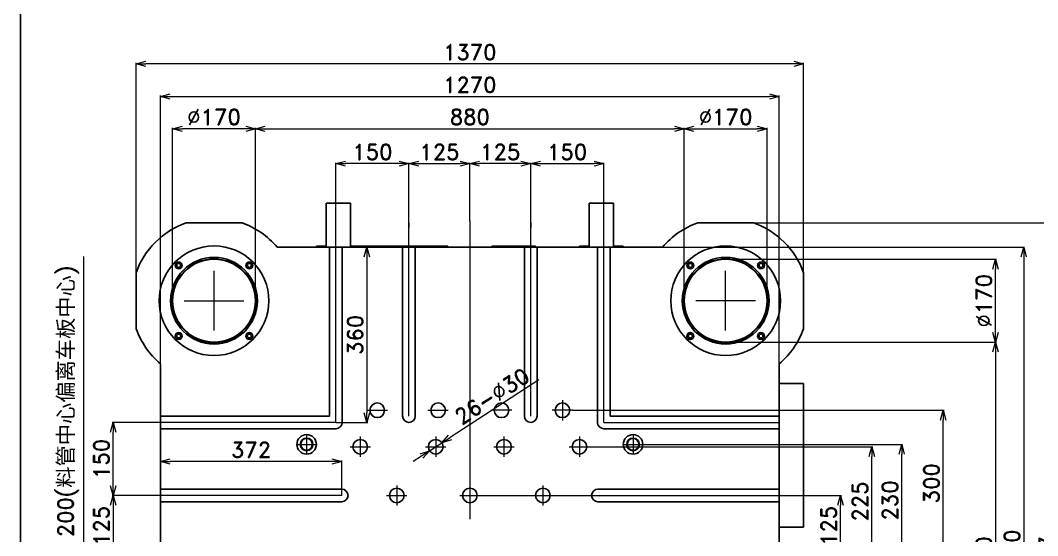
# Model space of a CAD drawing. Header units: millimetres. Extents: x 2673 to 5721, y -10743 to 3474.
# Drawn here: x 3315 to 3837, y 2660 to 2925 of the extents above; entities that cross this region are included whole.
import ezdxf

# ---------------------------------------------------------------- set-up
doc = ezdxf.new("R2010")
doc.units = ezdxf.units.MM
doc.header["$LTSCALE"] = 16.335
doc.header["$PDMODE"] = 3
doc.header["$PDSIZE"] = 0.3125
doc.linetypes.add('CENTER', pattern=[0.6, 0.375, -0.075, 0.075, -0.075])
doc.layers.get('0').update_dxf_attribs({"linetype": 'CONTINUOUS'})
doc.layers.get('Defpoints').update_dxf_attribs({"linetype": 'CONTINUOUS'})
doc.layers.add('cen', color=1, linetype='CENTER')
doc.layers.add('dim', color=82, linetype='CONTINUOUS', lineweight=9)
doc.styles.add('mds', font='romand.shx', dxfattribs={"bigfont": 'chineset.shx'})
doc.dimstyles.new('MDS4-0000', dxfattribs={"dimtxt": 8, "dimasz": 5, "dimexe": 0.5, "dimexo": 0, "dimgap": 2, "dimtad": 1, "dimdec": 1, "dimlfac": 4, "dimzin": 9, "dimdsep": 46, "dimtxsty": 'mds', "dimblk": 'OPEN30', "dimcen": 0, "dimclrd": 3, "dimclre": 3, "dimclrt": 3, "dimazin": 2, "dimtfac": 0.75, "dimtdec": 1, "dimtmove": 0, "dimatfit": 3, "dimldrblk": 'OPEN30', "dimfxl": 0, "dimtolj": 1, "dimtzin": 0, "dimlwd": 9, "dimlwe": 9, "dimarcsym": 0})

# ---------------------------------------------------------------- blocks, each defined once
blk = doc.blocks.new('_Open30')
at = {"color": 0, "linetype": 'ByBlock', "lineweight": -2}
for p, q in [((-1, 0.27), (0, 0)), ((0, 0), (-1, -0.27)), ((0, 0), (-1, 0))]:
    blk.add_line(p, q, dxfattribs=at)
blk = doc.blocks.new('*D178')
at = {"layer": 'Defpoints', "color": 0}
for p in [(3347.56, 2649.47), (3373.26, 2649.47), (3374.47, 2599.47)]:
    blk.add_point(p, dxfattribs=at)
at = {"layer": 'dim', "color": 3, "lineweight": 9}
for p, q in [((3347.56, 2649.47), (3347.56, 2803.48)), ((3373.26, 2649.47), (3347.06, 2649.47)), ((3347.56, 2604.47), (3347.56, 2644.47)), ((3374.47, 2599.47), (3347.06, 2599.47))]:
    blk.add_line(p, q, dxfattribs=at)
at = {"layer": 'dim', "color": 3, "lineweight": 9, "xscale": 5, "yscale": 5, "zscale": 5}
for p, rotation in [((3347.56, 2649.47), 90), ((3347.56, 2599.47), 270)]:
    blk.add_blockref('_Open30', p, dxfattribs=dict(at, rotation=rotation))
at = {"layer": 'dim', "color": 3, "insert": (3339.46, 2728.97), "char_height": 8, "attachment_point": 5, "rotation": 90, "style": 'mds'}
blk.add_mtext('\\A1;200({\\fNSimSun|b0|i0|c134|p49;料管中心偏离车板中心})', dxfattribs=at)
blk = doc.blocks.new('*D179')
at = {"layer": 'Defpoints', "color": 0}
for p in [(3524.89, 2703.67), (3531.17, 2707.76)]:
    blk.add_point(p, dxfattribs=at)
at = {"layer": 'dim', "color": 3, "lineweight": 9}
for p, q in [((3580.91, 2740.11), (3535.37, 2710.49)), ((3524.89, 2703.67), (3531.17, 2707.76)), ((3520.7, 2700.94), (3516.5, 2698.22))]:
    blk.add_line(p, q, dxfattribs=at)
at = {"layer": 'dim', "color": 3, "lineweight": 9, "xscale": 5, "yscale": 5, "zscale": 5}
for p, rotation in [((3531.17, 2707.76), 213.0411371684407), ((3524.89, 2703.67), 33.0411371684406)]:
    blk.add_blockref('_Open30', p, dxfattribs=dict(at, rotation=rotation))
at = {"layer": 'dim', "color": 3, "insert": (3556.96, 2731.69), "char_height": 8, "attachment_point": 5, "rotation": 33.0411, "style": 'mds'}
blk.add_mtext('\\A1;{\\Fromand,chineset|c134;26}-{\\Fromand,chineset|c134;∅30}', dxfattribs=at)
blk = doc.blocks.new('*D180')
at = {"layer": 'Defpoints', "color": 0}
for p in [(3386.78, 2698.16), (3386.78, 2698.16), (3479.78, 2680.72)]:
    blk.add_point(p, dxfattribs=at)
at = {"layer": 'dim', "color": 3, "lineweight": 9}
for p, q in [((3386.78, 2698.16), (3386.78, 2698.66)), ((3479.78, 2680.72), (3479.78, 2698.66)), ((3474.78, 2698.16), (3391.78, 2698.16))]:
    blk.add_line(p, q, dxfattribs=at)
at = {"layer": 'dim', "color": 3, "lineweight": 9, "xscale": 5, "yscale": 5, "zscale": 5, "rotation": 180}
blk.add_blockref('_Open30', (3386.78, 2698.16), dxfattribs=at)
at = {"layer": 'dim', "color": 3, "lineweight": 9, "xscale": 5, "yscale": 5, "zscale": 5}
blk.add_blockref('_Open30', (3479.78, 2698.16), dxfattribs=at)
at = {"layer": 'dim', "color": 3, "insert": (3433.28, 2704.16), "char_height": 8, "attachment_point": 5, "style": 'mds'}
blk.add_mtext('\\A1;372', dxfattribs=at)
blk = doc.blocks.new('*D181')
at = {"layer": 'Defpoints', "color": 0}
for p in [(3480.03, 2808.22), (3476.78, 2718.22), (3492.71, 2718.22)]:
    blk.add_point(p, dxfattribs=at)
at = {"layer": 'dim', "color": 3, "lineweight": 9}
for p, q in [((3480.03, 2808.22), (3493.21, 2808.22)), ((3492.71, 2803.22), (3492.71, 2723.22)), ((3476.78, 2718.22), (3493.21, 2718.22))]:
    blk.add_line(p, q, dxfattribs=at)
at = {"layer": 'dim', "color": 3, "lineweight": 9, "xscale": 5, "yscale": 5, "zscale": 5}
for p, rotation in [((3492.71, 2808.22), 90), ((3492.71, 2718.22), 270)]:
    blk.add_blockref('_Open30', p, dxfattribs=dict(at, rotation=rotation))
at = {"layer": 'dim', "color": 3, "insert": (3486.71, 2763.22), "char_height": 8, "attachment_point": 5, "rotation": 90, "style": 'mds'}
blk.add_mtext('\\A1;360', dxfattribs=at)
blk = doc.blocks.new('*D182')
at = {"layer": 'Defpoints', "color": 0}
for p in [(3691.14, 2820.72), (3696.78, 2471.47), (3847.56, 2471.47)]:
    blk.add_point(p, dxfattribs=at)
at = {"layer": 'dim', "color": 3, "lineweight": 9}
for p, q in [((3691.14, 2820.72), (3848.06, 2820.72)), ((3847.56, 2815.72), (3847.56, 2476.47)), ((3696.78, 2471.47), (3848.06, 2471.47))]:
    blk.add_line(p, q, dxfattribs=at)
at = {"layer": 'dim', "color": 3, "lineweight": 9, "xscale": 5, "yscale": 5, "zscale": 5}
for p, rotation in [((3847.56, 2820.72), 90), ((3847.56, 2471.47), 270)]:
    blk.add_blockref('_Open30', p, dxfattribs=dict(at, rotation=rotation))
at = {"layer": 'dim', "color": 3, "insert": (3841.56, 2646.09), "char_height": 8, "attachment_point": 5, "rotation": 90, "style": 'mds'}
blk.add_mtext('\\A1;1397', dxfattribs=at)
blk = doc.blocks.new('*D183')
at = {"layer": 'Defpoints', "color": 0}
for p in [(3644.38, 2808.22), (3644.38, 2490.72), (3829.69, 2490.72)]:
    blk.add_point(p, dxfattribs=at)
at = {"layer": 'dim', "color": 3, "lineweight": 9}
for p, q in [((3644.38, 2808.22), (3830.19, 2808.22)), ((3829.69, 2803.22), (3829.69, 2495.72)), ((3644.38, 2490.72), (3830.19, 2490.72))]:
    blk.add_line(p, q, dxfattribs=at)
at = {"layer": 'dim', "color": 3, "lineweight": 9, "xscale": 5, "yscale": 5, "zscale": 5}
for p, rotation in [((3829.69, 2808.22), 90), ((3829.69, 2490.72), 270)]:
    blk.add_blockref('_Open30', p, dxfattribs=dict(at, rotation=rotation))
at = {"layer": 'dim', "color": 3, "insert": (3823.69, 2649.47), "char_height": 8, "attachment_point": 5, "rotation": 90, "style": 'mds'}
blk.add_mtext('\\A1;1270', dxfattribs=at)
blk = doc.blocks.new('*D185')
at = {"layer": 'Defpoints', "color": 0}
for p in [(3676.78, 2801.97), (3815.25, 2801.97), (3676.78, 2759.47)]:
    blk.add_point(p, dxfattribs=at)
at = {"layer": 'dim', "color": 3, "lineweight": 9}
for p, q in [((3676.78, 2801.97), (3815.75, 2801.97)), ((3815.25, 2764.47), (3815.25, 2796.97)), ((3676.78, 2759.47), (3815.75, 2759.47))]:
    blk.add_line(p, q, dxfattribs=at)
at = {"layer": 'dim', "color": 3, "lineweight": 9, "xscale": 5, "yscale": 5, "zscale": 5}
for p, rotation in [((3815.25, 2801.97), 90), ((3815.25, 2759.47), 270)]:
    blk.add_blockref('_Open30', p, dxfattribs=dict(at, rotation=rotation))
at = {"layer": 'dim', "color": 3, "insert": (3809.25, 2780.72), "char_height": 8, "attachment_point": 5, "rotation": 90, "style": 'mds'}
blk.add_mtext('\\A1;%%c170', dxfattribs=at)
blk = doc.blocks.new('*D186')
at = {"layer": 'Defpoints', "color": 0}
for p in [(3676.78, 2759.47), (3676.78, 2539.47), (3815.25, 2539.47)]:
    blk.add_point(p, dxfattribs=at)
at = {"layer": 'dim', "color": 3, "lineweight": 9}
for p, q in [((3676.78, 2759.47), (3815.75, 2759.47)), ((3815.25, 2754.47), (3815.25, 2544.47)), ((3676.78, 2539.47), (3815.75, 2539.47))]:
    blk.add_line(p, q, dxfattribs=at)
at = {"layer": 'dim', "color": 3, "lineweight": 9, "xscale": 5, "yscale": 5, "zscale": 5}
for p, rotation in [((3815.25, 2759.47), 90), ((3815.25, 2539.47), 270)]:
    blk.add_blockref('_Open30', p, dxfattribs=dict(at, rotation=rotation))
at = {"layer": 'dim', "color": 3, "insert": (3809.25, 2649.47), "char_height": 8, "attachment_point": 5, "rotation": 90, "style": 'mds'}
blk.add_mtext('\\A1;880', dxfattribs=at)
blk = doc.blocks.new('*D201')
at = {"layer": 'Defpoints', "color": 0}
for p in [(3634.5, 2706.97), (3767.09, 2706.97), (3717.8, 2649.47)]:
    blk.add_point(p, dxfattribs=at)
at = {"layer": 'dim', "color": 3, "lineweight": 9}
for p, q in [((3634.5, 2706.97), (3767.59, 2706.97)), ((3767.09, 2654.47), (3767.09, 2701.97)), ((3717.8, 2649.47), (3767.59, 2649.47))]:
    blk.add_line(p, q, dxfattribs=at)
at = {"layer": 'dim', "color": 3, "lineweight": 9, "xscale": 5, "yscale": 5, "zscale": 5}
for p, rotation in [((3767.09, 2706.97), 90), ((3767.09, 2649.47), 270)]:
    blk.add_blockref('_Open30', p, dxfattribs=dict(at, rotation=rotation))
at = {"layer": 'dim', "color": 3, "insert": (3761.09, 2678.22), "char_height": 8, "attachment_point": 5, "rotation": 90, "style": 'mds'}
blk.add_mtext('\\A1;230', dxfattribs=at)
blk = doc.blocks.new('*D202')
at = {"layer": 'Defpoints', "color": 0}
for p in [(3607, 2705.72), (3751.73, 2705.72), (3717.8, 2649.47)]:
    blk.add_point(p, dxfattribs=at)
at = {"layer": 'dim', "color": 3, "lineweight": 9}
for p, q in [((3607, 2705.72), (3752.23, 2705.72)), ((3751.73, 2654.47), (3751.73, 2700.72)), ((3717.8, 2649.47), (3752.23, 2649.47))]:
    blk.add_line(p, q, dxfattribs=at)
at = {"layer": 'dim', "color": 3, "lineweight": 9, "xscale": 5, "yscale": 5, "zscale": 5}
for p, rotation in [((3751.73, 2705.72), 90), ((3751.73, 2649.47), 270)]:
    blk.add_blockref('_Open30', p, dxfattribs=dict(at, rotation=rotation))
at = {"layer": 'dim', "color": 3, "insert": (3745.73, 2677.59), "char_height": 8, "attachment_point": 5, "rotation": 90, "style": 'mds'}
blk.add_mtext('\\A1;225', dxfattribs=at)
blk = doc.blocks.new('*D204')
at = {"layer": 'Defpoints', "color": 0}
for p in [(3550.75, 2680.72), (3735.67, 2680.72), (3717.8, 2649.47)]:
    blk.add_point(p, dxfattribs=at)
at = {"layer": 'dim', "color": 3, "lineweight": 9}
for p, q in [((3550.75, 2680.72), (3736.17, 2680.72)), ((3735.67, 2654.47), (3735.67, 2675.72)), ((3717.8, 2649.47), (3736.17, 2649.47))]:
    blk.add_line(p, q, dxfattribs=at)
at = {"layer": 'dim', "color": 3, "lineweight": 9, "xscale": 5, "yscale": 5, "zscale": 5}
for p, rotation in [((3735.67, 2680.72), 90), ((3735.67, 2649.47), 270)]:
    blk.add_blockref('_Open30', p, dxfattribs=dict(at, rotation=rotation))
at = {"layer": 'dim', "color": 3, "insert": (3729.67, 2665.09), "char_height": 8, "attachment_point": 5, "rotation": 90, "style": 'mds'}
blk.add_mtext('\\A1;125', dxfattribs=at)
blk = doc.blocks.new('*D207')
at = {"layer": 'Defpoints', "color": 0}
for p in [(3362.51, 2718.22), (3386.78, 2718.22), (3386.78, 2680.72)]:
    blk.add_point(p, dxfattribs=at)
at = {"layer": 'dim', "color": 3, "lineweight": 9}
for p, q in [((3386.78, 2718.22), (3362.01, 2718.22)), ((3362.51, 2685.72), (3362.51, 2713.22)), ((3386.78, 2680.72), (3362.01, 2680.72))]:
    blk.add_line(p, q, dxfattribs=at)
at = {"layer": 'dim', "color": 3, "lineweight": 9, "xscale": 5, "yscale": 5, "zscale": 5}
for p, rotation in [((3362.51, 2718.22), 90), ((3362.51, 2680.72), 270)]:
    blk.add_blockref('_Open30', p, dxfattribs=dict(at, rotation=rotation))
at = {"layer": 'dim', "color": 3, "insert": (3356.51, 2699.47), "char_height": 8, "attachment_point": 5, "rotation": 90, "style": 'mds'}
blk.add_mtext('\\A1;150', dxfattribs=at)
blk = doc.blocks.new('*D208')
at = {"layer": 'Defpoints', "color": 0}
for p in [(3386.78, 2680.72), (3362.51, 2649.47), (3373.26, 2649.47)]:
    blk.add_point(p, dxfattribs=at)
at = {"layer": 'dim', "color": 3, "lineweight": 9}
for p, q in [((3386.78, 2680.72), (3362.01, 2680.72)), ((3362.51, 2675.72), (3362.51, 2654.47)), ((3373.26, 2649.47), (3362.01, 2649.47))]:
    blk.add_line(p, q, dxfattribs=at)
at = {"layer": 'dim', "color": 3, "lineweight": 9, "xscale": 5, "yscale": 5, "zscale": 5}
for p, rotation in [((3362.51, 2680.72), 90), ((3362.51, 2649.47), 270)]:
    blk.add_blockref('_Open30', p, dxfattribs=dict(at, rotation=rotation))
at = {"layer": 'dim', "color": 3, "insert": (3356.51, 2665.09), "char_height": 8, "attachment_point": 5, "rotation": 90, "style": 'mds'}
blk.add_mtext('\\A1;125', dxfattribs=at)
blk = doc.blocks.new('*D209')
at = {"layer": 'Defpoints', "color": 0}
for p in [(3374.28, 2902.3), (3374.28, 2795.08), (3716.78, 2795.08)]:
    blk.add_point(p, dxfattribs=at)
at = {"layer": 'dim', "color": 3, "lineweight": 9}
for p, q in [((3374.28, 2795.08), (3374.28, 2902.8)), ((3711.78, 2902.3), (3379.28, 2902.3)), ((3716.78, 2795.08), (3716.78, 2902.8))]:
    blk.add_line(p, q, dxfattribs=at)
at = {"layer": 'dim', "color": 3, "lineweight": 9, "xscale": 5, "yscale": 5, "zscale": 5, "rotation": 180}
blk.add_blockref('_Open30', (3374.28, 2902.3), dxfattribs=at)
at = {"layer": 'dim', "color": 3, "lineweight": 9, "xscale": 5, "yscale": 5, "zscale": 5}
blk.add_blockref('_Open30', (3716.78, 2902.3), dxfattribs=at)
at = {"layer": 'dim', "color": 3, "insert": (3545.53, 2908.3), "char_height": 8, "attachment_point": 5, "style": 'mds'}
blk.add_mtext('\\A1;1370', dxfattribs=at)
blk = doc.blocks.new('*D210')
at = {"layer": 'Defpoints', "color": 0}
for p in [(3704.28, 2885.54), (3386.78, 2748.31), (3704.28, 2748.31)]:
    blk.add_point(p, dxfattribs=at)
at = {"layer": 'dim', "color": 3, "lineweight": 9}
for p, q in [((3386.78, 2748.31), (3386.78, 2886.04)), ((3391.78, 2885.54), (3699.28, 2885.54)), ((3704.28, 2748.31), (3704.28, 2886.04))]:
    blk.add_line(p, q, dxfattribs=at)
at = {"layer": 'dim', "color": 3, "lineweight": 9, "xscale": 5, "yscale": 5, "zscale": 5, "rotation": 180}
blk.add_blockref('_Open30', (3386.78, 2885.54), dxfattribs=at)
at = {"layer": 'dim', "color": 3, "lineweight": 9, "xscale": 5, "yscale": 5, "zscale": 5}
blk.add_blockref('_Open30', (3704.28, 2885.54), dxfattribs=at)
at = {"layer": 'dim', "color": 3, "insert": (3545.53, 2891.54), "char_height": 8, "attachment_point": 5, "style": 'mds'}
blk.add_mtext('\\A1;1270', dxfattribs=at)
blk = doc.blocks.new('*D211')
at = {"layer": 'Defpoints', "color": 0}
for p in [(3393.03, 2869.02), (3393.03, 2780.72), (3435.53, 2780.72)]:
    blk.add_point(p, dxfattribs=at)
at = {"layer": 'dim', "color": 3, "lineweight": 9}
for p, q in [((3393.03, 2780.72), (3393.03, 2869.52)), ((3430.53, 2869.02), (3398.03, 2869.02)), ((3435.53, 2780.72), (3435.53, 2869.52))]:
    blk.add_line(p, q, dxfattribs=at)
at = {"layer": 'dim', "color": 3, "lineweight": 9, "xscale": 5, "yscale": 5, "zscale": 5, "rotation": 180}
blk.add_blockref('_Open30', (3393.03, 2869.02), dxfattribs=at)
at = {"layer": 'dim', "color": 3, "lineweight": 9, "xscale": 5, "yscale": 5, "zscale": 5}
blk.add_blockref('_Open30', (3435.53, 2869.02), dxfattribs=at)
at = {"layer": 'dim', "color": 3, "insert": (3414.28, 2875.02), "char_height": 8, "attachment_point": 5, "style": 'mds'}
blk.add_mtext('\\A1;%%c170', dxfattribs=at)
blk = doc.blocks.new('*D212')
at = {"layer": 'Defpoints', "color": 0}
for p in [(3698.03, 2869.02), (3655.53, 2780.72), (3698.03, 2780.72)]:
    blk.add_point(p, dxfattribs=at)
at = {"layer": 'dim', "color": 3, "lineweight": 9}
for p, q in [((3655.53, 2780.72), (3655.53, 2869.52)), ((3660.53, 2869.02), (3693.03, 2869.02)), ((3698.03, 2780.72), (3698.03, 2869.52))]:
    blk.add_line(p, q, dxfattribs=at)
at = {"layer": 'dim', "color": 3, "lineweight": 9, "xscale": 5, "yscale": 5, "zscale": 5, "rotation": 180}
blk.add_blockref('_Open30', (3655.53, 2869.02), dxfattribs=at)
at = {"layer": 'dim', "color": 3, "lineweight": 9, "xscale": 5, "yscale": 5, "zscale": 5}
blk.add_blockref('_Open30', (3698.03, 2869.02), dxfattribs=at)
at = {"layer": 'dim', "color": 3, "insert": (3676.78, 2875.02), "char_height": 8, "attachment_point": 5, "style": 'mds'}
blk.add_mtext('\\A1;%%c170', dxfattribs=at)
blk = doc.blocks.new('*D213')
at = {"layer": 'Defpoints', "color": 0}
for p in [(3655.53, 2869.02), (3435.53, 2780.72), (3655.53, 2780.72)]:
    blk.add_point(p, dxfattribs=at)
at = {"layer": 'dim', "color": 3, "lineweight": 9}
for p, q in [((3435.53, 2780.72), (3435.53, 2869.52)), ((3440.53, 2869.02), (3650.53, 2869.02)), ((3655.53, 2780.72), (3655.53, 2869.52))]:
    blk.add_line(p, q, dxfattribs=at)
at = {"layer": 'dim', "color": 3, "lineweight": 9, "xscale": 5, "yscale": 5, "zscale": 5, "rotation": 180}
blk.add_blockref('_Open30', (3435.53, 2869.02), dxfattribs=at)
at = {"layer": 'dim', "color": 3, "lineweight": 9, "xscale": 5, "yscale": 5, "zscale": 5}
blk.add_blockref('_Open30', (3655.53, 2869.02), dxfattribs=at)
at = {"layer": 'dim', "color": 3, "insert": (3545.53, 2875.02), "char_height": 8, "attachment_point": 5, "style": 'mds'}
blk.add_mtext('\\A1;880', dxfattribs=at)
blk = doc.blocks.new('*D214')
at = {"layer": 'Defpoints', "color": 0}
for p in [(3545.53, 2851.08), (3545.53, 2821.74), (3576.78, 2808.22)]:
    blk.add_point(p, dxfattribs=at)
at = {"layer": 'dim', "color": 3, "lineweight": 9}
for p, q in [((3545.53, 2821.74), (3545.53, 2851.58)), ((3571.78, 2851.08), (3550.53, 2851.08)), ((3576.78, 2808.22), (3576.78, 2851.58))]:
    blk.add_line(p, q, dxfattribs=at)
at = {"layer": 'dim', "color": 3, "lineweight": 9, "xscale": 5, "yscale": 5, "zscale": 5, "rotation": 180}
blk.add_blockref('_Open30', (3545.53, 2851.08), dxfattribs=at)
at = {"layer": 'dim', "color": 3, "lineweight": 9, "xscale": 5, "yscale": 5, "zscale": 5}
blk.add_blockref('_Open30', (3576.78, 2851.08), dxfattribs=at)
at = {"layer": 'dim', "color": 3, "insert": (3561.16, 2857.08), "char_height": 8, "attachment_point": 5, "style": 'mds'}
blk.add_mtext('\\A1;125', dxfattribs=at)
blk = doc.blocks.new('*D215')
at = {"layer": 'Defpoints', "color": 0}
for p in [(3614.28, 2851.08), (3576.78, 2808.22), (3614.28, 2808.22)]:
    blk.add_point(p, dxfattribs=at)
at = {"layer": 'dim', "color": 3, "lineweight": 9}
for p, q in [((3576.78, 2808.22), (3576.78, 2851.58)), ((3581.78, 2851.08), (3609.28, 2851.08)), ((3614.28, 2808.22), (3614.28, 2851.58))]:
    blk.add_line(p, q, dxfattribs=at)
at = {"layer": 'dim', "color": 3, "lineweight": 9, "xscale": 5, "yscale": 5, "zscale": 5, "rotation": 180}
blk.add_blockref('_Open30', (3576.78, 2851.08), dxfattribs=at)
at = {"layer": 'dim', "color": 3, "lineweight": 9, "xscale": 5, "yscale": 5, "zscale": 5}
blk.add_blockref('_Open30', (3614.28, 2851.08), dxfattribs=at)
at = {"layer": 'dim', "color": 3, "insert": (3595.53, 2857.08), "char_height": 8, "attachment_point": 5, "style": 'mds'}
blk.add_mtext('\\A1;150', dxfattribs=at)
blk = doc.blocks.new('*D216')
at = {"layer": 'Defpoints', "color": 0}
for p in [(3476.78, 2851.08), (3476.78, 2808.22), (3514.28, 2808.22)]:
    blk.add_point(p, dxfattribs=at)
at = {"layer": 'dim', "color": 3, "lineweight": 9}
for p, q in [((3476.78, 2808.22), (3476.78, 2851.58)), ((3509.28, 2851.08), (3481.78, 2851.08)), ((3514.28, 2808.22), (3514.28, 2851.58))]:
    blk.add_line(p, q, dxfattribs=at)
at = {"layer": 'dim', "color": 3, "lineweight": 9, "xscale": 5, "yscale": 5, "zscale": 5, "rotation": 180}
blk.add_blockref('_Open30', (3476.78, 2851.08), dxfattribs=at)
at = {"layer": 'dim', "color": 3, "lineweight": 9, "xscale": 5, "yscale": 5, "zscale": 5}
blk.add_blockref('_Open30', (3514.28, 2851.08), dxfattribs=at)
at = {"layer": 'dim', "color": 3, "insert": (3495.53, 2857.08), "char_height": 8, "attachment_point": 5, "style": 'mds'}
blk.add_mtext('\\A1;150', dxfattribs=at)
blk = doc.blocks.new('*D217')
at = {"layer": 'Defpoints', "color": 0}
for p in [(3545.53, 2851.08), (3545.53, 2821.74), (3514.28, 2808.22)]:
    blk.add_point(p, dxfattribs=at)
at = {"layer": 'dim', "color": 3, "lineweight": 9}
for p, q in [((3514.28, 2808.22), (3514.28, 2851.58)), ((3519.28, 2851.08), (3540.53, 2851.08)), ((3545.53, 2821.74), (3545.53, 2851.58))]:
    blk.add_line(p, q, dxfattribs=at)
at = {"layer": 'dim', "color": 3, "lineweight": 9, "xscale": 5, "yscale": 5, "zscale": 5, "rotation": 180}
blk.add_blockref('_Open30', (3514.28, 2851.08), dxfattribs=at)
at = {"layer": 'dim', "color": 3, "lineweight": 9, "xscale": 5, "yscale": 5, "zscale": 5}
blk.add_blockref('_Open30', (3545.53, 2851.08), dxfattribs=at)
at = {"layer": 'dim', "color": 3, "insert": (3529.91, 2857.08), "char_height": 8, "attachment_point": 5, "style": 'mds'}
blk.add_mtext('\\A1;125', dxfattribs=at)
blk = doc.blocks.new('*D126')
at = {"color": 3, "lineweight": 9}
for p, q in [((3598.25, 2724.47), (3788.86, 2724.47)), ((3788.36, 2654.47), (3788.36, 2719.47)), ((3717.8, 2649.47), (3788.86, 2649.47))]:
    blk.add_line(p, q, dxfattribs=at)
at = {"layer": 'Defpoints', "color": 0}
for p in [(3598.25, 2724.47), (3788.36, 2724.47), (3717.8, 2649.47)]:
    blk.add_point(p, dxfattribs=at)
at = {"color": 3, "lineweight": 9, "xscale": 5, "yscale": 5, "zscale": 5}
for p, rotation in [((3788.36, 2724.47), 90), ((3788.36, 2649.47), 270)]:
    blk.add_blockref('_Open30', p, dxfattribs=dict(at, rotation=rotation))
at = {"color": 3, "insert": (3782.36, 2686.97), "char_height": 8, "attachment_point": 5, "rotation": 90, "style": 'mds'}
blk.add_mtext('\\A1;300', dxfattribs=at)

msp = doc.modelspace()

# ---------------------------------------------------------------- linework, layer by layer
for p, q in [((3314.915, 3141.776), (3314.915, 1887.896)), ((3484.281, 2830.716), (3471.781, 2830.716)), ((3471.781, 2830.716), (3471.781, 2808.216)), ((3484.281, 2830.716), (3484.281, 2808.216)), ((3619.281, 2830.716), (3606.781, 2830.716)), ((3606.781, 2830.716), (3606.781, 2808.216)), ((3619.281, 2830.716), (3619.281, 2808.216)), ((3399.919, 2820.716), (3428.642, 2820.716)), ((3514.281, 2820.716), (3514.281, 2818.216)), ((3576.781, 2820.716), (3576.781, 2818.216)), ((3662.419, 2820.716), (3691.142, 2820.716)), ((3473.531, 2808.216), (3446.684, 2808.216)), ((3471.781, 2808.694), (3466.781, 2808.694)), ((3466.781, 2808.694), (3466.781, 2808.678)), ((3466.781, 2808.678), (3466.781, 2808.216)), ((3471.781, 2808.678), (3466.781, 2808.678)), ((3473.531, 2721.466), (3473.531, 2808.216)), ((3480.03, 2808.216), (3473.531, 2808.216)), ((3511.031, 2808.216), (3480.031, 2808.216)), ((3480.031, 2808.216), (3480.031, 2718.216)), ((3489.281, 2808.694), (3484.28, 2808.694)), ((3488.031, 2808.678), (3484.28, 2808.678)), ((3488.031, 2808.216), (3488.031, 2808.678)), ((3489.281, 2808.216), (3489.281, 2808.694)), ((3490.593, 2808.694), (3489.343, 2808.694)), ((3489.343, 2808.694), (3489.343, 2808.216)), ((3490.593, 2808.678), (3510.468, 2808.678)), ((3511.718, 2808.694), (3510.468, 2808.694)), ((3511.031, 2721.466), (3511.031, 2808.216)), ((3517.53, 2808.216), (3511.031, 2808.216)), ((3511.718, 2808.694), (3511.718, 2808.216)), ((3534.281, 2808.694), (3511.781, 2808.694)), ((3511.781, 2808.216), (3511.781, 2808.694)), ((3513.031, 2808.216), (3513.031, 2808.678)), ((3533.031, 2808.678), (3513.031, 2808.678)), ((3573.531, 2808.216), (3517.531, 2808.216)), ((3517.531, 2808.216), (3517.531, 2721.466)), ((3533.031, 2808.216), (3533.031, 2808.678)), ((3534.281, 2808.216), (3534.281, 2808.694)), ((3579.281, 2808.694), (3556.781, 2808.694)), ((3556.781, 2808.216), (3556.781, 2808.694)), ((3558.031, 2808.216), (3558.031, 2808.678)), ((3578.031, 2808.678), (3558.031, 2808.678)), ((3573.531, 2808.216), (3573.531, 2721.466)), ((3573.531, 2808.216), (3580.03, 2808.216)), ((3578.031, 2808.216), (3578.031, 2808.678)), ((3579.281, 2808.216), (3579.281, 2808.694)), ((3580.031, 2721.466), (3580.031, 2808.216)), ((3611.031, 2808.216), (3580.031, 2808.216)), ((3601.781, 2808.216), (3601.781, 2808.694)), ((3606.781, 2808.694), (3601.781, 2808.694)), ((3603.031, 2808.216), (3603.031, 2808.678)), ((3606.781, 2808.678), (3603.031, 2808.678)), ((3611.031, 2808.216), (3611.031, 2718.216)), ((3611.031, 2808.216), (3617.53, 2808.216)), ((3644.377, 2808.216), (3617.531, 2808.216)), ((3617.531, 2721.466), (3617.531, 2808.216)), ((3624.281, 2808.694), (3619.28, 2808.694)), ((3624.281, 2808.678), (3619.281, 2808.678)), ((3624.281, 2808.694), (3624.281, 2808.678)), ((3624.281, 2808.678), (3624.281, 2808.216)), ((3374.281, 2795.077), (3374.281, 2766.354)), ((3716.781, 2795.077), (3716.781, 2766.354)), ((3386.781, 2748.312), (3386.781, 2721.466)), ((3704.281, 2721.466), (3704.281, 2748.312)), ((3716.781, 2738.216), (3704.281, 2738.216)), ((3716.781, 2664.466), (3716.781, 2738.216)), ((3386.781, 2721.466), (3473.531, 2721.466)), ((3386.781, 2714.966), (3386.781, 2721.466)), ((3617.531, 2721.466), (3704.281, 2721.466)), ((3704.281, 2714.966), (3704.281, 2721.466)), ((3386.781, 2714.966), (3386.781, 2683.966)), ((3476.781, 2714.966), (3386.781, 2714.966)), ((3704.281, 2714.966), (3614.281, 2714.966)), ((3704.281, 2683.966), (3704.281, 2714.966)), ((3386.781, 2683.966), (3479.781, 2683.966)), ((3386.781, 2677.466), (3386.781, 2683.966)), ((3611.281, 2683.966), (3704.281, 2683.966)), ((3704.281, 2677.466), (3704.281, 2683.966)), ((3386.781, 2677.466), (3386.781, 2621.466)), ((3479.781, 2677.466), (3386.781, 2677.466)), ((3704.281, 2677.466), (3611.281, 2677.466)), ((3704.281, 2621.466), (3704.281, 2677.466)), ((3716.781, 2664.466), (3704.281, 2664.466))]:
    msp.add_line(p, q)
at = {"extrusion": (0, 0, -1)}
for centre, radius in [((-3414.281, 2780.716), 28.125), ((-3676.781, 2780.716), 28.125), ((-3414.281, 2780.716), 21.5), ((-3414.281, 2780.716), 21.25), ((-3676.781, 2780.716), 21.5), ((-3498.031, 2724.466), 3.75), ((-3529.281, 2724.466), 3.75), ((-3561.781, 2724.466), 3.75), ((-3593.031, 2724.466), 3.75), ((-3461.781, 2706.966), 5), ((-3461.781, 2706.966), 3.25), ((-3461.781, 2706.966), 3), ((-3489.281, 2705.716), 3.75), ((-3528.031, 2705.716), 3.75), ((-3563.031, 2705.716), 3.75), ((-3601.781, 2705.716), 3.75), ((-3629.281, 2706.966), 5), ((-3629.281, 2706.966), 3.25), ((-3629.281, 2706.966), 3), ((-3508.031, 2680.716), 3.75), ((-3545.531, 2680.716), 3.75), ((-3583.031, 2680.716), 3.75)]:
    msp.add_circle(centre, radius, dxfattribs=at)
for centre, radius in [((3414.281, 2780.716), 22.25), ((3676.781, 2780.716), 22.25), ((3414.281, 2780.716), 21.25), ((3396.161, 2798.835), 1.75), ((3396.161, 2798.835), 1), ((3432.4, 2798.835), 1.75), ((3432.4, 2798.835), 1), ((3676.781, 2780.716), 21.25), ((3658.661, 2798.835), 1.75), ((3658.661, 2798.835), 1), ((3694.9, 2798.835), 1.75), ((3694.9, 2798.835), 1), ((3396.161, 2762.596), 1.75), ((3396.161, 2762.596), 1), ((3432.4, 2762.596), 1.75), ((3432.4, 2762.596), 1), ((3658.661, 2762.596), 1.75), ((3658.661, 2762.596), 1), ((3694.9, 2762.596), 1.75), ((3694.9, 2762.596), 1)]:
    msp.add_circle(centre, radius)
for centre, start, end in [((3414.281, 2780.716), 109.74992, 160.25008), ((3414.281, 2780.716), 40.32022, 70.25008), ((3676.781, 2780.716), 109.74992, 139.67978), ((3676.781, 2780.716), 19.74992, 70.25008), ((3414.281, 2780.716), 199.74992, 229.67978), ((3676.781, 2780.716), 310.32022, 340.25008)]:
    msp.add_arc(centre, 42.5, start, end)
for centre, start, end in [((-3514.281, 2721.466), 180, 0), ((-3576.781, 2721.466), 180, 0), ((-3476.781, 2718.216), 180, 270), ((-3614.281, 2718.216), 270, 0), ((-3479.781, 2680.716), 90, 270), ((-3611.281, 2680.716), 270, 90)]:
    msp.add_arc(centre, 3.25, start, end, dxfattribs=at)
at = {"layer": 'cen', "lineweight": 9, "ltscale": 25}
msp.add_line((3545.531, 2821.735), (3545.531, 2477.196), dxfattribs=at)
at = {"layer": 'cen', "lineweight": 9, "ltscale": 20}
for p, q in [((3476.781, 2718.216), (3476.781, 2808.216)), ((3514.281, 2721.466), (3514.281, 2808.216)), ((3576.781, 2721.466), (3576.781, 2808.216)), ((3614.281, 2718.216), (3614.281, 2808.216)), ((3414.281, 2765.403), (3414.281, 2796.028)), ((3676.781, 2765.403), (3676.781, 2796.028)), ((3398.968, 2780.716), (3429.593, 2780.716)), ((3692.093, 2780.716), (3661.468, 2780.716)), ((3593.031, 2729.681), (3593.031, 2719.251)), ((3492.815, 2724.466), (3503.246, 2724.466)), ((3524.065, 2724.466), (3534.496, 2724.466)), ((3566.996, 2724.466), (3556.565, 2724.466)), ((3598.246, 2724.466), (3587.815, 2724.466)), ((3476.781, 2718.216), (3386.781, 2718.216)), ((3614.281, 2718.216), (3704.281, 2718.216)), ((3461.781, 2712.181), (3461.781, 2701.751)), ((3489.281, 2710.931), (3489.281, 2700.501)), ((3528.031, 2710.931), (3528.031, 2700.501)), ((3563.031, 2710.931), (3563.031, 2700.501)), ((3601.781, 2710.931), (3601.781, 2700.501)), ((3629.281, 2712.181), (3629.281, 2701.751)), ((3456.565, 2706.966), (3466.996, 2706.966)), ((3484.065, 2705.716), (3494.496, 2705.716)), ((3522.815, 2705.716), (3533.246, 2705.716)), ((3557.815, 2705.716), (3568.246, 2705.716)), ((3596.565, 2705.716), (3606.996, 2705.716)), ((3624.065, 2706.966), (3634.496, 2706.966)), ((3508.031, 2685.931), (3508.031, 2675.501)), ((3545.531, 2685.931), (3545.531, 2675.501)), ((3583.031, 2685.931), (3583.031, 2675.501)), ((3479.781, 2680.716), (3386.781, 2680.716)), ((3502.815, 2680.716), (3513.246, 2680.716)), ((3540.315, 2680.716), (3550.746, 2680.716)), ((3577.815, 2680.716), (3588.246, 2680.716)), ((3611.281, 2680.716), (3704.281, 2680.716))]:
    msp.add_line(p, q, dxfattribs=at)

# ---------------------------------------------------------------- dimensions: what is measured, and where the dimension line sits
dim = msp.add_linear_dim(base=(3788.356, 2724.466), p1=(3717.8, 2649.466), p2=(3598.246, 2724.466), angle=90, dimstyle='MDS4-0000')
dim.commit()
dim.dimension.update_dxf_attribs({"geometry": '*D126', "text_midpoint": (3782.356, 2686.966)})
at = {"layer": 'dim'}
for base, p1, p2, picture, middle in [((3374.281, 2902.302), (3716.781, 2795.077), (3374.281, 2795.077), '*D209', (3545.531, 2908.302)), ((3704.281, 2885.536), (3386.781, 2748.312), (3704.281, 2748.312), '*D210', (3545.531, 2891.536)), ((3655.531, 2869.023), (3435.531, 2780.716), (3655.531, 2780.716), '*D213', (3545.531, 2875.023)), ((3476.781, 2851.076), (3514.281, 2808.216), (3476.781, 2808.216), '*D216', (3495.531, 2857.076)), ((3386.781, 2698.165), (3479.781, 2680.716), (3386.781, 2698.165), '*D180', (3433.281, 2704.165))]:
    dim = msp.add_linear_dim(base=base, p1=p1, p2=p2, dimstyle='MDS4-0000', dxfattribs=at)
    dim.commit()
    dim.dimension.update_dxf_attribs({"geometry": picture, "text_midpoint": middle})
for base, p1, p2, angle, text, picture, middle in [((3393.031, 2869.023), (3435.531, 2780.716), (3393.031, 2780.716), 180, '%%c<>', '*D211', (3414.281, 2875.023)), ((3347.558, 2649.466), (3374.47, 2599.466), (3373.261, 2649.466), 90, '<>({\\fNSimSun|b0|i0|c134|p49;料管中心偏离车板中心})', '*D178', (3339.463, 2728.974)), ((3815.246, 2801.966), (3676.781, 2759.466), (3676.781, 2801.966), 90, '%%c<>', '*D185', (3809.246, 2780.716))]:
    dim = msp.add_linear_dim(base=base, p1=p1, p2=p2, angle=angle, text=text, dimstyle='MDS4-0000', dxfattribs=at)
    dim.commit()
    dim.dimension.update_dxf_attribs({"geometry": picture, "text_midpoint": middle})
dim = msp.add_linear_dim(base=(3698.031, 2869.023), p1=(3655.531, 2780.716), p2=(3698.031, 2780.716), text='%%c<>', dimstyle='MDS4-0000', dxfattribs=at)
dim.commit()
dim.dimension.update_dxf_attribs({"geometry": '*D212', "text_midpoint": (3676.781, 2875.023)})
dim = msp.add_linear_dim(base=(3545.531, 2851.076), p1=(3514.281, 2808.216), p2=(3545.531, 2821.735), dimstyle='MDS4-0000', dxfattribs=at)
dim.commit()
dim.dimension.update_dxf_attribs({"geometry": '*D217', "text_midpoint": (3529.906, 2851.076), "dimtype": 160})
dim = msp.add_linear_dim(base=(3545.531, 2851.076), p1=(3576.781, 2808.216), p2=(3545.531, 2821.735), angle=180, dimstyle='MDS4-0000', dxfattribs=at)
dim.commit()
dim.dimension.update_dxf_attribs({"geometry": '*D214', "text_midpoint": (3561.156, 2851.076), "dimtype": 160})
for base, p1, p2, angle, picture, middle in [((3614.281, 2851.076), (3576.781, 2808.216), (3614.281, 2808.216), 180, '*D215', (3595.531, 2857.076)), ((3847.562, 2471.466), (3691.142, 2820.716), (3696.781, 2471.466), 90, '*D182', (3841.562, 2646.091)), ((3492.712, 2718.216), (3480.031, 2808.216), (3476.781, 2718.216), 90, '*D181', (3486.712, 2763.216)), ((3829.686, 2490.716), (3644.377, 2808.216), (3644.377, 2490.716), 90, '*D183', (3823.686, 2649.466)), ((3815.246, 2539.466), (3676.781, 2759.466), (3676.781, 2539.466), 90, '*D186', (3809.246, 2649.466)), ((3362.509, 2718.216), (3386.781, 2680.716), (3386.781, 2718.216), 90, '*D207', (3356.509, 2699.466)), ((3751.727, 2705.716), (3717.8, 2649.466), (3606.996, 2705.716), 90, '*D202', (3745.727, 2677.591)), ((3767.087, 2706.966), (3717.8, 2649.466), (3634.496, 2706.966), 90, '*D201', (3761.087, 2678.216)), ((3362.509, 2649.466), (3386.781, 2680.716), (3373.261, 2649.466), 90, '*D208', (3356.509, 2665.091)), ((3735.665, 2680.716), (3717.8, 2649.466), (3550.746, 2680.716), 90, '*D204', (3729.665, 2665.091))]:
    dim = msp.add_linear_dim(base=base, p1=p1, p2=p2, angle=angle, dimstyle='MDS4-0000', dxfattribs=at)
    dim.commit()
    dim.dimension.update_dxf_attribs({"geometry": picture, "text_midpoint": middle})
dim = msp.add_diameter_dim_2p(p1=(3524.887, 2703.671), p2=(3531.174, 2707.76), text='{\\Fromand,chineset|c134;26}-{\\Fromand,chineset|c134;<>}', dimstyle='MDS4-0000', dxfattribs=at)
dim.commit()
dim.dimension.update_dxf_attribs({"geometry": '*D179', "text_midpoint": (3556.963, 2731.692)})

doc.saveas('drawing.dxf')
